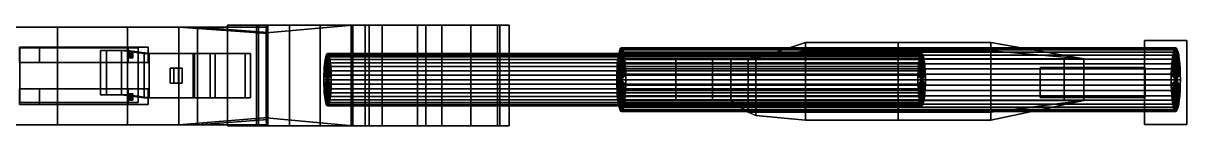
# Model space of a CAD drawing. Extents: x -2.47 to 3.18, y -0.03 to 0.16.
# Drawn here: x 0.992 to 3.177, y -0.031 to 0.159 of the extents above; entities that cross this region are included whole.
import ezdxf

# ---------------------------------------------------------------- set-up
doc = ezdxf.new("R2010")
doc.units = 0
for name, color, linetype in [('CUERPO', 89, 'CONTINUOUS'), ('CULATA', 89, 'CONTINUOUS'), ('GATILLO', 89, 'CONTINUOUS')]:
    doc.layers.add(name, color=color, linetype=linetype)

msp = doc.modelspace()

# ---------------------------------------------------------------- meshes
at = {"layer": 'CUERPO'}
mesh = msp.add_polyface(dxfattribs=at)
corners = [(0.9239, -0.0289, -0.1898), (0.9239, -0.0289, -0.1273), (1.0557, -0.0289, -0.1273), (1.0557, -0.0289, -0.1898), (1.1875, -0.0289, -0.1273), (1.1875, -0.0289, -0.1898), (0.9239, -0.0289, -0.0648), (1.0557, -0.0289, -0.0648), (1.1875, -0.0289, -0.0648), (0.9239, -0.0289, -0.0023), (1.0557, -0.0289, -0.0023), (1.1875, -0.0289, -0.0023), (0.9239, -0.0289, 0.0602), (1.0557, -0.0289, 0.0602), (1.1875, -0.0289, 0.0602), (0.9239, -0.0289, 0.1227), (1.0557, -0.0289, 0.1227), (1.1875, -0.0289, 0.1227), (1.1875, 0.1547, -0.1898), (1.1875, 0.1547, -0.1273), (1.0557, 0.1547, -0.1273), (1.0557, 0.1547, -0.1898), (0.9239, 0.1547, -0.1273), (0.9239, 0.1547, -0.1898), (1.1875, 0.1547, -0.0648), (1.0557, 0.1547, -0.0648), (0.9239, 0.1547, -0.0648), (1.1875, 0.1547, -0.0023), (1.0557, 0.1547, -0.0023), (0.9239, 0.1547, -0.0023), (1.1875, 0.1547, 0.0602), (1.0557, 0.1547, 0.0602), (0.9239, 0.1547, 0.0602), (0.9011, 0.1547, 0.0602), (0.9011, 0.1547, -0.0003), (1.1875, 0.1547, 0.1227), (1.0557, 0.1547, 0.1227), (0.9239, 0.1547, 0.1227), (0.9011, 0.1547, 0.0948), (0.9011, 0.1361, -0.0003), (0.9011, 0.1547, -0.0003), (0.9011, 0.1547, 0.0602), (0.9011, 0.1547, 0.0948), (0.9011, 0.1361, 0.0948), (1.1903, 0.097, 0.1914), (1.1925, 0.097, 0.1924), (1.1978, 0.097, 0.1799), (1.1956, 0.097, 0.179), (1.1978, 0.1087, 0.1799), (1.1956, 0.1087, 0.179), (1.1925, 0.1087, 0.1924), (1.1903, 0.1087, 0.1914), (1.1903, 0.0175, 0.1914), (1.1925, 0.0175, 0.1924), (1.1978, 0.0175, 0.1799), (1.1956, 0.0175, 0.179), (1.1956, 0.0291, 0.179), (1.1978, 0.0291, 0.1799), (1.1925, 0.0291, 0.1924), (1.1903, 0.0291, 0.1914), (1.1885, 0.0881, 0.2002), (1.2263, 0.0881, 0.1052), (1.0223, 0.0881, 0.024), (0.9845, 0.0881, 0.119), (1.0223, 0.1174, 0.024), (0.9845, 0.1174, 0.119), (1.2263, 0.1174, 0.1052), (1.1885, 0.1174, 0.2002), (1.1885, 0.0093, 0.2002), (1.2263, 0.0093, 0.1052), (1.0223, 0.0093, 0.024), (0.9845, 0.0093, 0.119), (1.0223, 0.0386, 0.024), (0.9845, 0.0386, 0.119), (1.2263, 0.0386, 0.1052), (1.1885, 0.0386, 0.2002), (0.985, 0.013, 0.1414), (1.2078, 0.013, 0.1414), (1.2078, 0.013, 0.12), (0.985, 0.013, 0.12), (1.2078, 0.1159, 0.12), (0.985, 0.1159, 0.12), (1.2078, 0.1159, 0.1414), (0.985, 0.1159, 0.1414), (1.1369, 0.0273, -0.1297), (1.1481, 0.0273, -0.126), (1.1872, 0.0273, -0.282), (1.176, 0.0273, -0.2858), (1.176, 0.1107, -0.2858), (1.1872, 0.1107, -0.282), (1.1481, 0.1107, -0.126), (1.1369, 0.1107, -0.1297)]
mesh.append_faces([[corners[k] for k in face] for face in [(0, 1, 2, 3), (3, 2, 4, 5), (1, 6, 7, 2), (2, 7, 8, 4), (6, 9, 10, 7), (7, 10, 11, 8), (9, 12, 13, 10), (10, 13, 14, 11), (12, 15, 16, 13), (13, 16, 17, 14), (18, 19, 20, 21), (21, 20, 22, 23), (19, 24, 25, 20), (20, 25, 26, 22), (24, 27, 28, 25), (25, 28, 29, 26), (27, 30, 31, 28), (28, 31, 32, 29), (29, 32, 33, 34), (30, 35, 36, 31), (31, 36, 37, 32), (38, 33, 32, 37), (15, 37, 36, 16), (16, 36, 35, 17), (23, 0, 3, 21), (21, 3, 5, 18), (39, 40, 41, 41), (42, 43, 39, 41), (44, 45, 46, 47), (47, 46, 48, 49), (49, 48, 50, 51), (51, 50, 45, 44), (45, 50, 48, 46), (51, 44, 47, 49), (52, 53, 54, 55), (56, 57, 58, 59), (59, 58, 53, 52), (53, 58, 57, 54), (59, 52, 55, 56), (60, 61, 62, 63), (63, 62, 64, 65), (65, 64, 66, 67), (61, 66, 64, 62), (67, 60, 63, 65), (68, 69, 70, 71), (71, 70, 72, 73), (73, 72, 74, 75), (69, 74, 72, 70), (75, 68, 71, 73), (76, 77, 78, 79), (79, 78, 80, 81), (81, 80, 82, 83), (83, 82, 77, 76), (83, 76, 79, 81), (84, 85, 86, 87), (88, 89, 90, 91), (91, 90, 85, 84), (85, 90, 89, 86), (91, 84, 87, 88)]])
mesh = msp.add_polyface(dxfattribs=at)
corners = [(1.1875, -0.0289, -0.1898), (1.1875, -0.0289, -0.1273), (1.3193, -0.0289, -0.1273), (1.3193, -0.0289, -0.1898), (1.4511, -0.0289, -0.1273), (1.4511, -0.0289, -0.1898), (1.1875, -0.0289, -0.0648), (1.3193, -0.0289, -0.0648), (1.4511, -0.0289, -0.0648), (1.1875, -0.0289, -0.0023), (1.3193, -0.0289, -0.0023), (1.4511, -0.0289, -0.0023), (1.1875, -0.0289, 0.0602), (1.3193, -0.0289, 0.0602), (1.4511, -0.0188, 0.0508), (1.1875, -0.0289, 0.1227), (1.2838, -0.0289, 0.117), (1.4511, -0.0151, 0.0663), (1.4511, 0.1547, -0.1273), (1.4511, 0.1547, -0.1898), (1.4511, 0.1547, -0.0648), (1.4511, 0.1547, -0.0023), (1.4511, 0.1448, 0.0508), (1.4511, 0.1428, 0.0663), (1.3193, 0.1547, -0.1273), (1.3193, 0.1547, -0.1898), (1.1875, 0.1547, -0.1273), (1.1875, 0.1547, -0.1898), (1.3193, 0.1547, -0.0648), (1.1875, 0.1547, -0.0648), (1.3193, 0.1547, -0.0023), (1.1875, 0.1547, -0.0023), (1.3193, 0.1547, 0.0602), (1.1875, 0.1547, 0.0602), (1.2838, 0.1547, 0.117), (1.1875, 0.1547, 0.1227), (1.1956, 0.0175, 0.179), (1.1978, 0.0175, 0.1799), (1.1978, 0.0291, 0.1799), (1.1956, 0.0291, 0.179), (1.1885, 0.1174, 0.2002), (1.2263, 0.1174, 0.1052), (1.2263, 0.0881, 0.1052), (1.1885, 0.0881, 0.2002), (1.1885, 0.0386, 0.2002), (1.2263, 0.0386, 0.1052), (1.2263, 0.0093, 0.1052), (1.1885, 0.0093, 0.2002), (1.2078, 0.013, 0.1414), (1.2078, 0.1159, 0.1414), (1.2078, 0.1159, 0.12), (1.2078, 0.013, 0.12), (1.4336, -0.0309, -0.2345), (1.3755, -0.0309, -0.1618), (1.4298, -0.0309, -0.1185), (1.4878, -0.0309, -0.1912), (1.4513, -0.0309, -0.0751), (1.5421, -0.0309, -0.1479), (1.4878, 0.1586, -0.1912), (1.4298, 0.1586, -0.1185), (1.3755, 0.1586, -0.1618), (1.4336, 0.1586, -0.2345), (1.4916, 0.1586, -0.3073), (1.4916, -0.0309, -0.3073), (1.4513, 0.1586, -0.0751), (1.4484, 0.1586, -0.0106), (1.4484, -0.0309, -0.0027), (1.448, 0.1441, 0.0675), (1.448, -0.016, 0.0675), (1.176, 0.0273, -0.2858), (1.1872, 0.0273, -0.282), (1.2282, 0.0219, -0.3182), (1.2189, 0.0219, -0.3255), (1.3111, 0.0219, -0.3207), (1.3133, 0.0219, -0.3323), (1.3426, 0.0219, -0.281), (1.3523, 0.0219, -0.2876), (1.4085, 0.0219, -0.184), (1.4183, 0.0219, -0.1906), (1.4085, 0.1052, -0.184), (1.4183, 0.1052, -0.1906), (1.3426, 0.1052, -0.281), (1.3523, 0.1052, -0.2876), (1.3111, 0.1052, -0.3207), (1.3133, 0.1052, -0.3323), (1.2282, 0.1052, -0.3182), (1.2189, 0.1052, -0.3255), (1.1872, 0.1107, -0.282), (1.176, 0.1107, -0.2858)]
mesh.append_faces([[corners[k] for k in face] for face in [(0, 1, 2, 3), (3, 2, 4, 5), (1, 6, 7, 2), (2, 7, 8, 4), (6, 9, 10, 7), (7, 10, 11, 8), (9, 12, 13, 10), (10, 13, 14, 11), (12, 15, 16, 13), (13, 16, 17, 14), (5, 4, 18, 19), (4, 8, 20, 18), (8, 11, 21, 20), (11, 14, 22, 21), (14, 17, 23, 22), (19, 18, 24, 25), (25, 24, 26, 27), (18, 20, 28, 24), (24, 28, 29, 26), (20, 21, 30, 28), (28, 30, 31, 29), (21, 22, 32, 30), (30, 32, 33, 31), (22, 23, 34, 32), (32, 34, 35, 33), (15, 35, 34, 16), (16, 34, 23, 17), (27, 0, 3, 25), (25, 3, 5, 19), (36, 37, 38, 39), (40, 41, 42, 43), (44, 45, 46, 47), (48, 49, 50, 51), (52, 53, 54, 55), (55, 54, 56, 57), (58, 59, 60, 61), (62, 61, 52, 63), (61, 60, 53, 52), (53, 60, 59, 54), (54, 59, 64, 56), (56, 64, 65, 66), (66, 65, 67, 68), (69, 70, 71, 72), (72, 71, 73, 74), (74, 73, 75, 76), (76, 75, 77, 78), (78, 77, 79, 80), (80, 79, 81, 82), (82, 81, 83, 84), (84, 83, 85, 86), (86, 85, 87, 88), (70, 87, 85, 71), (71, 85, 83, 73), (73, 83, 81, 75), (75, 81, 79, 77), (88, 69, 72, 86), (86, 72, 74, 84), (84, 74, 76, 82), (82, 76, 78, 80)]])
mesh = msp.add_polyface(dxfattribs=at)
corners = [(1.6337, -0.0309, -0.5983), (1.6658, -0.0309, -0.5256), (1.7201, -0.0309, -0.4822), (1.7782, -0.0309, -0.555), (1.7744, -0.0309, -0.4389), (1.8324, -0.0309, -0.5117), (1.8287, -0.0309, -0.3956), (1.8867, -0.0309, -0.4683), (1.8829, -0.0309, -0.3523), (1.9045, -0.0309, -0.425), (1.6077, -0.0309, -0.4528), (1.662, -0.0309, -0.4095), (1.7163, -0.0309, -0.3662), (1.7706, -0.0309, -0.3228), (1.7481, -0.0309, -0.1877), (1.5497, -0.0309, -0.38), (1.604, -0.0309, -0.3367), (1.6583, -0.0309, -0.2934), (1.7125, -0.0309, -0.2501), (1.732, -0.0309, -0.1314), (1.4916, -0.0309, -0.3073), (1.5459, -0.0309, -0.264), (1.6002, -0.0309, -0.2206), (1.6545, -0.0309, -0.1773), (1.6415, -0.0309, -0.1183), (1.4336, -0.0309, -0.2345), (1.4878, -0.0309, -0.1912), (1.5421, -0.0309, -0.1479), (1.5964, -0.0309, -0.1046), (1.6106, -0.0309, -0.0102), (1.4513, -0.0309, -0.0751), (1.4484, -0.0309, -0.0027), (1.448, -0.016, 0.0675), (1.8829, 0.1586, -0.3523), (1.9045, 0.1586, -0.425), (1.7481, 0.1586, -0.1877), (1.732, 0.1586, -0.1314), (1.6415, 0.1586, -0.1183), (1.6106, 0.1586, -0.0102), (1.448, 0.1441, 0.0675), (1.8287, 0.1586, -0.3956), (1.8867, 0.1586, -0.4683), (1.7744, 0.1586, -0.4389), (1.8324, 0.1586, -0.5117), (1.7201, 0.1586, -0.4822), (1.7782, 0.1586, -0.555), (1.6658, 0.1586, -0.5256), (1.6337, 0.1586, -0.5983), (1.7706, 0.1586, -0.3228), (1.7163, 0.1586, -0.3662), (1.662, 0.1586, -0.4095), (1.6077, 0.1586, -0.4528), (1.7125, 0.1586, -0.2501), (1.6583, 0.1586, -0.2934), (1.604, 0.1586, -0.3367), (1.5497, 0.1586, -0.38), (1.6545, 0.1586, -0.1773), (1.6002, 0.1586, -0.2206), (1.5459, 0.1586, -0.264), (1.4916, 0.1586, -0.3073), (1.5964, 0.1586, -0.1046), (1.5421, 0.1586, -0.1479), (1.4878, 0.1586, -0.1912), (1.4336, 0.1586, -0.2345), (1.4484, 0.1586, -0.0106), (1.4513, 0.1586, -0.0751), (1.4298, 0.1586, -0.1185)]
mesh.append_faces([[corners[k] for k in face] for face in [(0, 1, 2, 3), (3, 2, 4, 5), (5, 4, 6, 7), (7, 6, 8, 9), (1, 10, 11, 2), (2, 11, 12, 4), (4, 12, 13, 6), (6, 13, 14, 8), (10, 15, 16, 11), (11, 16, 17, 12), (12, 17, 18, 13), (13, 18, 19, 14), (15, 20, 21, 16), (16, 21, 22, 17), (17, 22, 23, 18), (18, 23, 24, 19), (20, 25, 26, 21), (21, 26, 27, 22), (22, 27, 28, 23), (23, 28, 29, 24), (27, 30, 31, 28), (28, 31, 32, 29), (9, 8, 33, 34), (8, 14, 35, 33), (14, 19, 36, 35), (19, 24, 37, 36), (24, 29, 38, 37), (29, 32, 39, 38), (34, 33, 40, 41), (41, 40, 42, 43), (43, 42, 44, 45), (45, 44, 46, 47), (33, 35, 48, 40), (40, 48, 49, 42), (42, 49, 50, 44), (44, 50, 51, 46), (35, 36, 52, 48), (48, 52, 53, 49), (49, 53, 54, 50), (50, 54, 55, 51), (36, 37, 56, 52), (52, 56, 57, 53), (53, 57, 58, 54), (54, 58, 59, 55), (37, 38, 60, 56), (56, 60, 61, 57), (57, 61, 62, 58), (58, 62, 63, 59), (38, 39, 64, 60), (60, 64, 65, 61), (61, 65, 66, 62), (47, 46, 1, 0), (46, 51, 10, 1), (51, 55, 15, 10), (55, 59, 20, 15), (47, 0, 3, 45), (45, 3, 5, 43), (43, 5, 7, 41), (41, 7, 9, 34)]])
at = {"layer": 'CULATA'}
mesh = msp.add_polyface(dxfattribs=at)
corners = [(2.1152, 0.0559, -0.1498), (2.1066, 0.0559, -0.2092), (2.1067, 0.0663, -0.2083), (2.1071, 0.0764, -0.2056), (2.1077, 0.0859, -0.2012), (2.1086, 0.0945, -0.1953), (2.1097, 0.1019, -0.188), (2.1109, 0.1079, -0.1795), (2.1122, 0.1123, -0.1701), (2.1137, 0.115, -0.1602), (2.1152, 0.1159, -0.1498), (2.1167, 0.115, -0.1395), (2.1181, 0.1123, -0.1295), (2.1195, 0.004, -0.1202), (2.1181, -0.0004, -0.1295), (2.1167, -0.0031, -0.1395), (2.1152, -0.004, -0.1498), (2.1137, -0.0031, -0.1602), (2.1122, -0.0004, -0.1701), (2.1109, 0.004, -0.1795), (2.1097, 0.01, -0.188), (2.1086, 0.0174, -0.1953), (2.1077, 0.0259, -0.2012), (2.1071, 0.0354, -0.2056), (2.1067, 0.0455, -0.2083), (1.5562, 0.0559, -0.117), (2.6724, 0.0559, -0.2789), (2.6725, 0.0645, -0.2781), (1.5563, 0.0645, -0.1163), (2.6728, 0.0728, -0.2759), (1.5567, 0.0728, -0.1141), (2.6733, 0.0806, -0.2723), (1.5572, 0.0806, -0.1105), (2.674, 0.0877, -0.2674), (1.5579, 0.0877, -0.1056), (2.6749, 0.0937, -0.2614), (1.5588, 0.0937, -0.0996), (2.6759, 0.0987, -0.2544), (1.5598, 0.0987, -0.0926), (1.5633, 0.0559, -0.0682), (1.5703, 0.0645, -0.0201), (1.5704, 0.0559, -0.0193), (1.5598, 0.0132, -0.0926), (2.6759, 0.0132, -0.2544), (2.6749, 0.0181, -0.2614), (1.5588, 0.0181, -0.0996), (2.674, 0.0242, -0.2674), (1.5579, 0.0242, -0.1056), (2.6733, 0.0312, -0.2723), (1.5572, 0.0312, -0.1105), (2.6728, 0.039, -0.2759), (1.5567, 0.039, -0.1141), (2.6725, 0.0474, -0.2781), (1.5563, 0.0474, -0.1163)]
mesh.append_faces([[corners[k] for k in face] for face in [(0, 1, 2, 2), (0, 2, 3, 3), (0, 3, 4, 4), (0, 4, 5, 5), (0, 5, 6, 6), (0, 6, 7, 7), (0, 7, 8, 8), (0, 8, 9, 9), (0, 9, 10, 10), (0, 10, 11, 11), (0, 11, 12, 12), (0, 13, 14, 14), (0, 14, 15, 15), (0, 15, 16, 16), (0, 16, 17, 17), (0, 17, 18, 18), (0, 18, 19, 19), (0, 19, 20, 20), (0, 20, 21, 21), (0, 21, 22, 22), (0, 22, 23, 23), (0, 23, 24, 24), (0, 24, 1, 1), (25, 26, 27, 28), (28, 27, 29, 30), (30, 29, 31, 32), (32, 31, 33, 34), (34, 33, 35, 36), (36, 35, 37, 38), (39, 40, 41, 41), (42, 43, 44, 45), (45, 44, 46, 47), (47, 46, 48, 49), (49, 48, 50, 51), (51, 50, 52, 53), (53, 52, 26, 25)]])
mesh = msp.add_polyface(dxfattribs=at)
corners = [(2.1152, 0.0559, -0.1498), (2.1181, 0.1123, -0.1295), (2.1195, 0.1079, -0.1202), (2.1207, 0.1019, -0.1117), (2.1218, 0.0945, -0.1044), (2.1226, 0.0859, -0.0984), (2.1233, 0.0764, -0.0941), (2.1237, 0.0663, -0.0914), (2.1238, 0.0559, -0.0905), (2.1237, 0.0455, -0.0914), (2.1233, 0.0354, -0.0941), (2.1226, 0.0259, -0.0984), (2.1218, 0.0174, -0.1044), (2.1207, 0.01, -0.1117), (2.1195, 0.004, -0.1202), (1.5598, 0.0987, -0.0926), (2.6759, 0.0987, -0.2544), (2.677, 0.1023, -0.2467), (1.5609, 0.1023, -0.0849), (2.6782, 0.1045, -0.2385), (1.5621, 0.1045, -0.0767), (2.6795, 0.1053, -0.23), (1.5633, 0.1053, -0.0682), (2.6807, 0.1045, -0.2215), (1.5645, 0.1045, -0.0597), (2.6819, 0.1023, -0.2133), (1.5657, 0.1023, -0.0515), (2.683, 0.0987, -0.2056), (1.5669, 0.0987, -0.0438), (2.684, 0.0937, -0.1986), (1.5679, 0.0937, -0.0368), (2.6849, 0.0877, -0.1926), (1.5687, 0.0877, -0.0308), (2.6856, 0.0806, -0.1877), (1.5695, 0.0806, -0.0259), (2.6861, 0.0728, -0.1841), (1.57, 0.0728, -0.0223), (2.6864, 0.0645, -0.1819), (1.5703, 0.0645, -0.0201), (2.6865, 0.0559, -0.1812), (1.5704, 0.0559, -0.0193), (1.5703, 0.0474, -0.0201), (2.6864, 0.0474, -0.1819), (2.6861, 0.039, -0.1841), (1.57, 0.039, -0.0223), (2.6856, 0.0312, -0.1877), (1.5695, 0.0312, -0.0259), (2.6849, 0.0242, -0.1926), (1.5687, 0.0242, -0.0308), (2.684, 0.0181, -0.1986), (1.5679, 0.0181, -0.0368), (2.683, 0.0132, -0.2056), (1.5669, 0.0132, -0.0438), (2.6819, 0.0095, -0.2133), (1.5657, 0.0095, -0.0515), (2.6807, 0.0073, -0.2215), (1.5645, 0.0073, -0.0597), (2.6795, 0.0066, -0.23), (1.5633, 0.0066, -0.0682), (2.6782, 0.0073, -0.2385), (1.5621, 0.0073, -0.0767), (2.677, 0.0095, -0.2467), (1.5609, 0.0095, -0.0849), (2.6759, 0.0132, -0.2544), (1.5598, 0.0132, -0.0926)]
mesh.append_faces([[corners[k] for k in face] for face in [(0, 1, 2, 2), (0, 2, 3, 3), (0, 3, 4, 4), (0, 4, 5, 5), (0, 5, 6, 6), (0, 6, 7, 7), (0, 7, 8, 8), (0, 8, 9, 9), (0, 9, 10, 10), (0, 10, 11, 11), (0, 11, 12, 12), (0, 12, 13, 13), (0, 13, 14, 14), (15, 16, 17, 18), (18, 17, 19, 20), (20, 19, 21, 22), (22, 21, 23, 24), (24, 23, 25, 26), (26, 25, 27, 28), (28, 27, 29, 30), (30, 29, 31, 32), (32, 31, 33, 34), (34, 33, 35, 36), (36, 35, 37, 38), (38, 37, 39, 40), (41, 42, 43, 44), (44, 43, 45, 46), (46, 45, 47, 48), (48, 47, 49, 50), (50, 49, 51, 52), (52, 51, 53, 54), (54, 53, 55, 56), (56, 55, 57, 58), (58, 57, 59, 60), (60, 59, 61, 62), (62, 61, 63, 64)]])
mesh = msp.add_polyface(dxfattribs=at)
corners = [(2.1101, 0.0168, 0.0462), (2.461, 0.0168, 0.0328), (2.461, 0.0168, 0.0003), (2.2179, 0.0168, 0.0003), (2.461, 0.0168, -0.0456), (2.2867, 0.0168, -0.0456), (2.461, 0.0168, -0.0914), (2.3209, 0.0168, -0.0914), (2.461, -0.005, -0.1373), (2.3532, -0.005, -0.1373), (2.461, -0.0202, -0.2414), (2.3681, -0.0115, -0.1524), (2.6353, 0.0168, 0.0223), (2.6353, 0.0168, 0.0003), (2.6353, 0.0168, -0.0456), (2.6353, 0.0168, -0.0914), (2.6353, -0.005, -0.1373), (2.6353, -0.0202, -0.2576), (2.461, 0.1261, -0.2414), (2.3681, 0.0952, -0.1524), (2.6353, 0.1261, -0.2576), (2.461, 0.1102, -0.1373), (2.3532, 0.0952, -0.1373), (2.461, 0.0952, -0.0914), (2.3209, 0.0952, -0.0914), (2.461, 0.0952, -0.0456), (2.2867, 0.0952, -0.0456), (2.461, 0.0952, 0.0003), (2.2179, 0.0952, 0.0003), (2.461, 0.0952, 0.0328), (2.1101, 0.0952, 0.0462), (2.6353, 0.1102, -0.1373), (2.6353, 0.0952, -0.0914), (2.6353, 0.0952, -0.0456), (2.6353, 0.0952, 0.0003), (2.6353, 0.0952, 0.0223), (2.1066, 0.0559, -0.2092), (3.1482, 0.0559, -0.3602), (3.1483, 0.0663, -0.3593), (2.1067, 0.0663, -0.2083), (3.1487, 0.0764, -0.3566), (2.1071, 0.0764, -0.2056), (3.1493, 0.0859, -0.3523), (2.1077, 0.0859, -0.2012), (2.1077, 0.0259, -0.2012), (3.1493, 0.0259, -0.3523), (3.1487, 0.0354, -0.3566), (2.1071, 0.0354, -0.2056), (3.1483, 0.0455, -0.3593), (2.1067, 0.0455, -0.2083), (1.5704, 0.0559, -0.0193), (2.6865, 0.0559, -0.1812), (2.6864, 0.0474, -0.1819), (1.5703, 0.0474, -0.0201)]
mesh.append_faces([[corners[k] for k in face] for face in [(0, 1, 2, 3), (3, 2, 4, 5), (5, 4, 6, 7), (7, 6, 8, 9), (9, 8, 10, 11), (1, 12, 13, 2), (2, 13, 14, 4), (4, 14, 15, 6), (6, 15, 16, 8), (8, 16, 17, 10), (11, 10, 18, 19), (10, 17, 20, 18), (19, 18, 21, 22), (22, 21, 23, 24), (24, 23, 25, 26), (26, 25, 27, 28), (28, 27, 29, 30), (18, 20, 31, 21), (21, 31, 32, 23), (23, 32, 33, 25), (25, 33, 34, 27), (27, 34, 35, 29), (30, 29, 1, 0), (29, 35, 12, 1), (30, 0, 3, 28), (28, 3, 5, 26), (26, 5, 7, 24), (24, 7, 9, 22), (22, 9, 11, 19), (36, 37, 38, 39), (39, 38, 40, 41), (41, 40, 42, 43), (44, 45, 46, 47), (47, 46, 48, 49), (49, 48, 37, 36), (50, 51, 52, 53)]])
mesh = msp.add_polyface(dxfattribs=at)
corners = [(2.1077, 0.0859, -0.2012), (3.1493, 0.0859, -0.3523), (3.1502, 0.0945, -0.3463), (2.1086, 0.0945, -0.1953), (3.1512, 0.1019, -0.339), (2.1097, 0.1019, -0.188), (3.1525, 0.1079, -0.3305), (2.1109, 0.1079, -0.1795), (3.1538, 0.1123, -0.3212), (2.1122, 0.1123, -0.1701), (3.1553, 0.115, -0.3112), (2.1137, 0.115, -0.1602), (3.1568, 0.1159, -0.3009), (2.1152, 0.1159, -0.1498), (3.1583, 0.115, -0.2906), (2.1167, 0.115, -0.1395), (3.1597, 0.1123, -0.2806), (2.1181, 0.1123, -0.1295), (3.1611, 0.1079, -0.2712), (2.1195, 0.1079, -0.1202), (3.1623, 0.1019, -0.2627), (2.1207, 0.1019, -0.1117), (3.1634, 0.0945, -0.2554), (2.1218, 0.0945, -0.1044), (3.1642, 0.0859, -0.2495), (2.1226, 0.0859, -0.0984), (3.1648, 0.0764, -0.2451), (2.1233, 0.0764, -0.0941), (3.1652, 0.0663, -0.2424), (2.1237, 0.0663, -0.0914), (3.1654, 0.0559, -0.2415), (2.1238, 0.0559, -0.0905), (3.1652, 0.0455, -0.2424), (2.1237, 0.0455, -0.0914), (2.6724, 0.0559, -0.2789), (2.6795, 0.0559, -0.23), (2.6725, 0.0645, -0.2781), (2.6728, 0.0728, -0.2759), (2.6733, 0.0806, -0.2723), (2.674, 0.0877, -0.2674), (2.6749, 0.0937, -0.2614), (2.6759, 0.0987, -0.2544), (2.677, 0.1023, -0.2467), (2.6782, 0.1045, -0.2385), (2.6795, 0.1053, -0.23), (2.6807, 0.1045, -0.2215), (2.6819, 0.1023, -0.2133), (2.683, 0.0987, -0.2056), (2.684, 0.0937, -0.1986), (2.6849, 0.0877, -0.1926), (2.6856, 0.0806, -0.1877), (2.6861, 0.0728, -0.1841), (2.6864, 0.0645, -0.1819), (2.6865, 0.0559, -0.1812), (2.6864, 0.0474, -0.1819), (2.6725, 0.0474, -0.2781)]
mesh.append_faces([[corners[k] for k in face] for face in [(0, 1, 2, 3), (3, 2, 4, 5), (5, 4, 6, 7), (7, 6, 8, 9), (9, 8, 10, 11), (11, 10, 12, 13), (13, 12, 14, 15), (15, 14, 16, 17), (17, 16, 18, 19), (19, 18, 20, 21), (21, 20, 22, 23), (23, 22, 24, 25), (25, 24, 26, 27), (27, 26, 28, 29), (29, 28, 30, 31), (31, 30, 32, 33), (34, 35, 36, 36), (36, 35, 37, 37), (37, 35, 38, 38), (38, 35, 39, 39), (39, 35, 40, 40), (40, 35, 41, 41), (41, 35, 42, 42), (42, 35, 43, 43), (43, 35, 44, 44), (44, 35, 45, 45), (45, 35, 46, 46), (46, 35, 47, 47), (47, 35, 48, 48), (48, 35, 49, 49), (49, 35, 50, 50), (50, 35, 51, 51), (51, 35, 52, 52), (52, 35, 53, 53), (53, 35, 54, 54), (55, 35, 34, 34)]])
mesh = msp.add_polyface(dxfattribs=at)
corners = [(2.9019, 0.0227, -0.0387), (3.0995, 0.0227, -0.0387), (3.0995, 0.0227, -0.0557), (2.9019, 0.0227, -0.0557), (3.0995, 0.0788, -0.0557), (2.9019, 0.0788, -0.0557), (3.0995, 0.0788, -0.0387), (2.9019, 0.0788, -0.0387), (2.8096, 0.0168, 0.0034), (2.9472, 0.0168, -0.0175), (2.9839, 0.0168, -0.0267), (2.8096, 0.0168, 0.0003), (2.9839, 0.0168, -0.0456), (2.8096, 0.0168, -0.0456), (2.9839, 0.0168, -0.0914), (2.8096, 0.0168, -0.0914), (2.9839, 0.0168, -0.1373), (2.8096, -0.005, -0.1373), (2.9839, 0.0168, -0.1832), (2.8096, -0.0202, -0.2717), (2.6353, -0.0202, -0.2576), (2.8096, 0.1261, -0.2717), (2.6353, 0.1261, -0.2576), (2.9839, 0.0952, -0.1832), (2.8096, 0.1102, -0.1373), (2.6353, 0.1102, -0.1373), (2.8096, 0.0952, -0.0914), (2.6353, 0.0952, -0.0914), (2.8096, 0.0952, -0.0456), (2.6353, 0.0952, -0.0456), (2.8096, 0.0952, 0.0003), (2.6353, 0.0952, 0.0003), (2.8096, 0.0952, 0.0034), (2.6353, 0.0952, 0.0223), (2.9839, 0.0952, -0.1373), (2.9839, 0.0952, -0.0914), (2.9839, 0.0952, -0.0456), (2.9839, 0.0952, -0.0267), (2.9472, 0.0952, -0.0175), (2.6353, 0.0168, 0.0223), (3.0983, -0.0281, -0.5677), (3.0983, -0.0281, 0.0572), (3.1774, -0.0281, 0.0572), (3.1774, -0.0281, -0.5677), (3.1774, 0.1296, -0.5677), (3.1774, 0.1296, 0.0572), (3.0983, 0.1296, 0.0572), (3.0983, 0.1296, -0.5677), (3.1483, 0.0455, -0.3593), (3.1568, 0.0559, -0.3009), (3.1482, 0.0559, -0.3602)]
mesh.append_faces([[corners[k] for k in face] for face in [(0, 1, 2, 3), (3, 2, 4, 5), (5, 4, 6, 7), (7, 6, 1, 0), (1, 6, 4, 2), (7, 0, 3, 5), (8, 9, 10, 11), (11, 10, 12, 13), (13, 12, 14, 15), (15, 14, 16, 17), (17, 16, 18, 19), (20, 19, 21, 22), (19, 18, 23, 21), (22, 21, 24, 25), (25, 24, 26, 27), (27, 26, 28, 29), (29, 28, 30, 31), (31, 30, 32, 33), (21, 23, 34, 24), (24, 34, 35, 26), (26, 35, 36, 28), (28, 36, 37, 30), (30, 37, 38, 32), (33, 32, 8, 39), (32, 38, 9, 8), (9, 38, 37, 10), (10, 37, 36, 12), (12, 36, 35, 14), (14, 35, 34, 16), (16, 34, 23, 18), (40, 41, 42, 43), (44, 45, 46, 47), (47, 46, 41, 40), (41, 46, 45, 42), (47, 40, 43, 44), (48, 49, 50, 50)]])
mesh = msp.add_polyface(dxfattribs=at)
corners = [(3.1774, -0.0281, -0.5677), (3.1774, -0.0281, 0.0572), (3.1774, 0.1296, 0.0572), (3.1774, 0.1296, -0.5677), (3.1482, 0.0559, -0.3602), (3.1568, 0.0559, -0.3009), (3.1483, 0.0663, -0.3593), (3.1487, 0.0764, -0.3566), (3.1493, 0.0859, -0.3523), (3.1502, 0.0945, -0.3463), (3.1512, 0.1019, -0.339), (3.1525, 0.1079, -0.3305), (3.1538, 0.1123, -0.3212), (3.1553, 0.115, -0.3112), (3.1568, 0.1159, -0.3009), (3.1583, 0.115, -0.2906), (3.1597, 0.1123, -0.2806), (3.1611, 0.1079, -0.2712), (3.1623, 0.1019, -0.2627), (3.1634, 0.0945, -0.2554), (3.1642, 0.0859, -0.2495), (3.1648, 0.0764, -0.2451), (3.1652, 0.0663, -0.2424), (3.1654, 0.0559, -0.2415), (3.1652, 0.0455, -0.2424), (3.1648, 0.0354, -0.2451), (3.1642, 0.0259, -0.2495), (3.1634, 0.0174, -0.2554), (3.1623, 0.01, -0.2627), (3.1611, 0.004, -0.2712), (3.1597, -0.0004, -0.2806), (3.1583, -0.0031, -0.2906), (3.1568, -0.004, -0.3009), (3.1553, -0.0031, -0.3112), (3.1538, -0.0004, -0.3212), (3.1525, 0.004, -0.3305), (3.1512, 0.01, -0.339), (3.1502, 0.0174, -0.3463), (3.1493, 0.0259, -0.3523), (3.1487, 0.0354, -0.3566), (3.1483, 0.0455, -0.3593)]
mesh.append_faces([[corners[k] for k in face] for face in [(0, 1, 2, 3), (4, 5, 6, 6), (6, 5, 7, 7), (7, 5, 8, 8), (8, 5, 9, 9), (9, 5, 10, 10), (10, 5, 11, 11), (11, 5, 12, 12), (12, 5, 13, 13), (13, 5, 14, 14), (14, 5, 15, 15), (15, 5, 16, 16), (16, 5, 17, 17), (17, 5, 18, 18), (18, 5, 19, 19), (19, 5, 20, 20), (20, 5, 21, 21), (21, 5, 22, 22), (22, 5, 23, 23), (23, 5, 24, 24), (24, 5, 25, 25), (25, 5, 26, 26), (26, 5, 27, 27), (27, 5, 28, 28), (28, 5, 29, 29), (29, 5, 30, 30), (30, 5, 31, 31), (31, 5, 32, 32), (32, 5, 33, 33), (33, 5, 34, 34), (34, 5, 35, 35), (35, 5, 36, 36), (36, 5, 37, 37), (37, 5, 38, 38), (38, 5, 39, 39), (39, 5, 40, 40)]])
mesh = msp.add_polyface(dxfattribs=at)
corners = [(1.5633, 0.0559, -0.0682), (1.5562, 0.0559, -0.117), (1.5563, 0.0645, -0.1163), (1.5567, 0.0728, -0.1141), (1.5572, 0.0806, -0.1105), (1.5579, 0.0877, -0.1056), (1.5588, 0.0937, -0.0996), (1.5598, 0.0987, -0.0926), (1.5609, 0.1023, -0.0849), (1.5621, 0.1045, -0.0767), (1.5633, 0.1053, -0.0682), (1.5645, 0.1045, -0.0597), (1.5657, 0.1023, -0.0515), (1.5669, 0.0987, -0.0438), (1.5679, 0.0937, -0.0368), (1.5687, 0.0877, -0.0308), (1.5695, 0.0806, -0.0259), (1.57, 0.0728, -0.0223), (1.5703, 0.0645, -0.0201), (1.5704, 0.0559, -0.0193), (1.5703, 0.0474, -0.0201), (1.57, 0.039, -0.0223), (1.5695, 0.0312, -0.0259), (1.5687, 0.0242, -0.0308), (1.5679, 0.0181, -0.0368), (1.5669, 0.0132, -0.0438), (1.5657, 0.0095, -0.0515), (1.5645, 0.0073, -0.0597), (1.5633, 0.0066, -0.0682), (1.5621, 0.0073, -0.0767), (1.5609, 0.0095, -0.0849), (1.5598, 0.0132, -0.0926), (1.5588, 0.0181, -0.0996), (1.5579, 0.0242, -0.1056), (1.5572, 0.0312, -0.1105), (1.5567, 0.039, -0.1141), (1.5563, 0.0474, -0.1163)]
mesh.append_faces([[corners[k] for k in face] for face in [(0, 1, 2, 2), (0, 2, 3, 3), (0, 3, 4, 4), (0, 4, 5, 5), (0, 5, 6, 6), (0, 6, 7, 7), (0, 7, 8, 8), (0, 8, 9, 9), (0, 9, 10, 10), (0, 10, 11, 11), (0, 11, 12, 12), (0, 12, 13, 13), (0, 13, 14, 14), (0, 14, 15, 15), (0, 15, 16, 16), (0, 16, 17, 17), (0, 17, 18, 18), (0, 19, 20, 20), (0, 20, 21, 21), (0, 21, 22, 22), (0, 22, 23, 23), (0, 23, 24, 24), (0, 24, 25, 25), (0, 25, 26, 26), (0, 26, 27, 27), (0, 27, 28, 28), (0, 28, 29, 29), (0, 29, 30, 30), (0, 30, 31, 31), (0, 31, 32, 32), (0, 32, 33, 33), (0, 33, 34, 34), (0, 34, 35, 35), (0, 35, 36, 36), (0, 36, 1, 1)]])
mesh = msp.add_polyface(dxfattribs=at)
corners = [(2.6353, 0.0168, 0.0223), (2.8096, 0.0168, 0.0034), (2.8096, 0.0168, 0.0003), (2.6353, 0.0168, 0.0003), (2.8096, 0.0168, -0.0456), (2.6353, 0.0168, -0.0456), (2.8096, 0.0168, -0.0914), (2.6353, 0.0168, -0.0914), (2.8096, -0.005, -0.1373), (2.6353, -0.005, -0.1373), (2.8096, -0.0202, -0.2717), (2.6353, -0.0202, -0.2576), (2.1237, 0.0455, -0.0914), (3.1652, 0.0455, -0.2424), (3.1648, 0.0354, -0.2451), (2.1233, 0.0354, -0.0941), (3.1642, 0.0259, -0.2495), (2.1226, 0.0259, -0.0984), (3.1634, 0.0174, -0.2554), (2.1218, 0.0174, -0.1044), (3.1623, 0.01, -0.2627), (2.1207, 0.01, -0.1117), (3.1611, 0.004, -0.2712), (2.1195, 0.004, -0.1202), (3.1597, -0.0004, -0.2806), (2.1181, -0.0004, -0.1295), (3.1583, -0.0031, -0.2906), (2.1167, -0.0031, -0.1395), (3.1568, -0.004, -0.3009), (2.1152, -0.004, -0.1498), (3.1553, -0.0031, -0.3112), (2.1137, -0.0031, -0.1602), (3.1538, -0.0004, -0.3212), (2.1122, -0.0004, -0.1701), (3.1525, 0.004, -0.3305), (2.1109, 0.004, -0.1795), (3.1512, 0.01, -0.339), (2.1097, 0.01, -0.188), (3.1502, 0.0174, -0.3463), (2.1086, 0.0174, -0.1953), (3.1493, 0.0259, -0.3523), (2.1077, 0.0259, -0.2012), (2.6864, 0.0474, -0.1819), (2.6795, 0.0559, -0.23), (2.6861, 0.039, -0.1841), (2.6856, 0.0312, -0.1877), (2.6849, 0.0242, -0.1926), (2.684, 0.0181, -0.1986), (2.683, 0.0132, -0.2056), (2.6819, 0.0095, -0.2133), (2.6807, 0.0073, -0.2215), (2.6795, 0.0066, -0.23), (2.6782, 0.0073, -0.2385), (2.677, 0.0095, -0.2467), (2.6759, 0.0132, -0.2544), (2.6749, 0.0181, -0.2614), (2.674, 0.0242, -0.2674), (2.6733, 0.0312, -0.2723), (2.6728, 0.039, -0.2759), (2.6725, 0.0474, -0.2781)]
mesh.append_faces([[corners[k] for k in face] for face in [(0, 1, 2, 3), (3, 2, 4, 5), (5, 4, 6, 7), (7, 6, 8, 9), (9, 8, 10, 11), (12, 13, 14, 15), (15, 14, 16, 17), (17, 16, 18, 19), (19, 18, 20, 21), (21, 20, 22, 23), (23, 22, 24, 25), (25, 24, 26, 27), (27, 26, 28, 29), (29, 28, 30, 31), (31, 30, 32, 33), (33, 32, 34, 35), (35, 34, 36, 37), (37, 36, 38, 39), (39, 38, 40, 41), (42, 43, 44, 44), (44, 43, 45, 45), (45, 43, 46, 46), (46, 43, 47, 47), (47, 43, 48, 48), (48, 43, 49, 49), (49, 43, 50, 50), (50, 43, 51, 51), (51, 43, 52, 52), (52, 43, 53, 53), (53, 43, 54, 54), (54, 43, 55, 55), (55, 43, 56, 56), (56, 43, 57, 57), (57, 43, 58, 58), (58, 43, 59, 59)]])
at = {"layer": 'GATILLO'}
mesh = msp.add_polyface(dxfattribs=at)
corners = [(1.2677, 0.0495, -0.2729), (1.2834, 0.0495, -0.1981), (1.2744, 0.0495, -0.2743), (1.29, 0.0495, -0.1995), (1.2744, 0.0776, -0.2743), (1.29, 0.0776, -0.1995), (1.2677, 0.0776, -0.2729), (1.2834, 0.0776, -0.1981)]
mesh.append_faces([[corners[k] for k in face] for face in [(0, 1, 3, 2), (2, 3, 5, 4), (4, 5, 7, 6), (6, 7, 1, 0), (1, 7, 5, 3), (6, 0, 2, 4)]])

doc.saveas('drawing.dxf')
